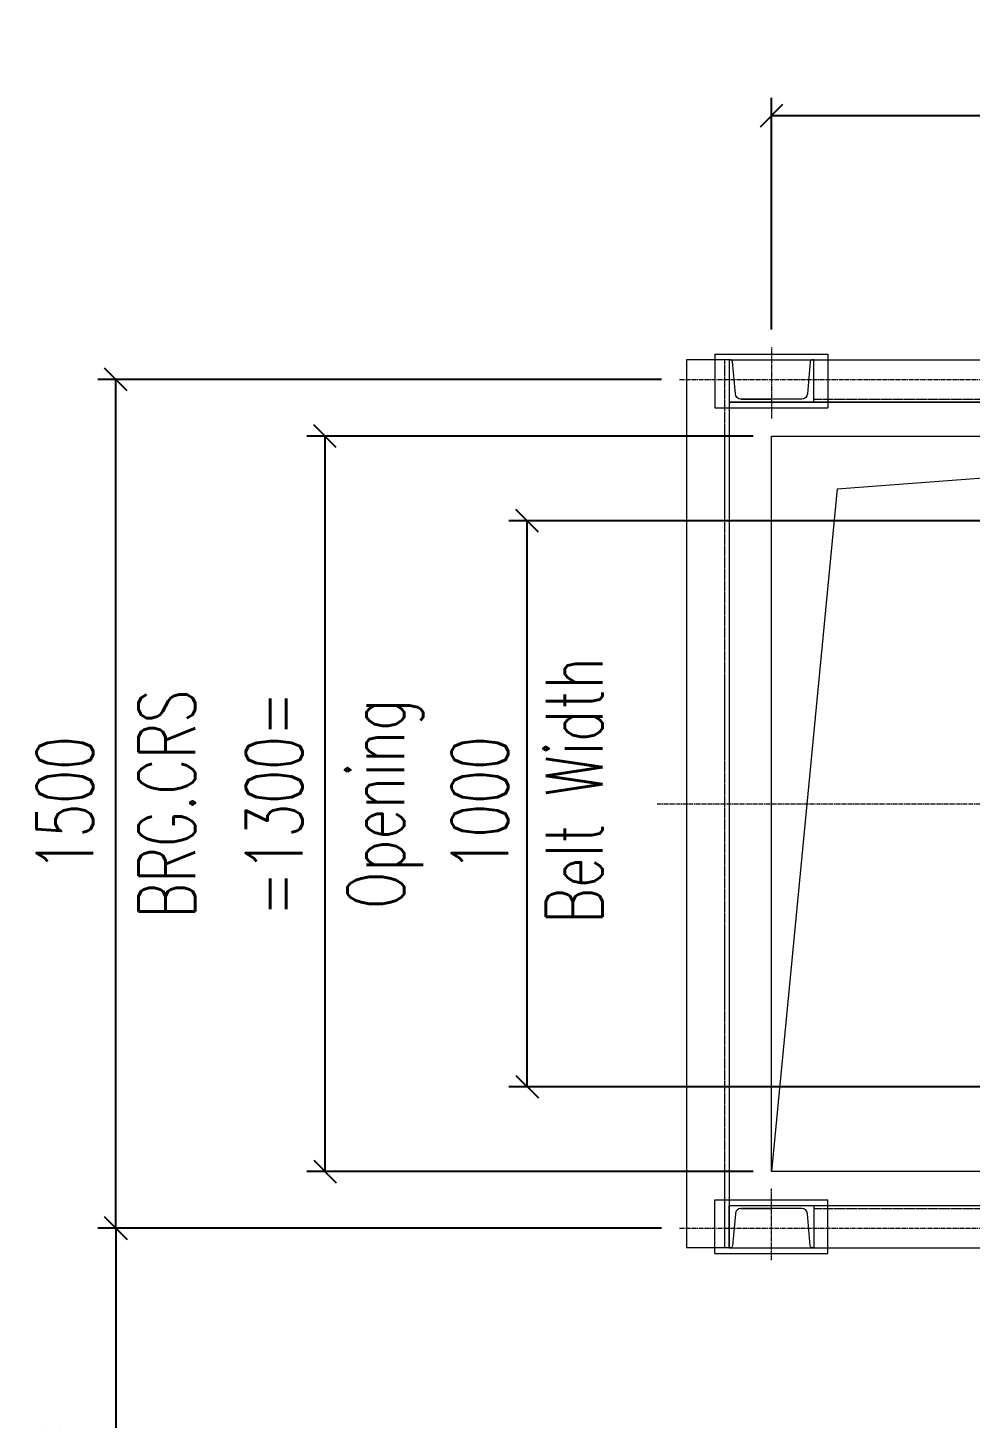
# Model space of a CAD drawing. Header units: millimetres. Extents: x -243837 to -5443, y 40 to 285140.
# Drawn here: x -80137 to -73473, y 53293 to 63123 of the extents above; entities that cross this region are included whole.
import ezdxf

# ---------------------------------------------------------------- set-up
doc = ezdxf.new("R2010")
doc.units = ezdxf.units.MM
doc.linetypes.add('CENTER2', pattern=[1.125, 0.75, -0.125, 0.125, -0.125])
doc.linetypes.add('HIDDEN', pattern=[0.375, 0.25, -0.125])
for name, color, linetype, lineweight in [('DIM', 1, 'Continuous', 9), ('R-CENTER', 1, 'CENTER2', 5), ('R-HIDDEN', 3, 'HIDDEN', 9), ('R-OBJECT', 2, 'Continuous', 20)]:
    doc.layers.add(name, color=color, linetype=linetype, lineweight=lineweight)
doc.styles.add('KA', font='romans.shx', dxfattribs={"width": 0.7})
doc.dimstyles.new('Copy of rakesh4', dxfattribs={"dimscale": 160, "dimtxt": 2.5, "dimasz": 1, "dimexe": 0.8, "dimexo": 0.8, "dimgap": 1, "dimtad": 1, "dimdec": 0, "dimlfac": 0.25, "dimzin": 0, "dimdsep": 46, "dimtxsty": 'KA', "dimblk": 'OBLIQUE', "dimcen": 1.5, "dimclrd": 1, "dimclre": 1, "dimclrt": 2, "dimadec": 0, "dimazin": 0, "dimtfac": 1, "dimtdec": 0, "dimtmove": 0, "dimatfit": 2, "dimfxl": 0, "dimtolj": 1, "dimtzin": 0, "dimarcsym": 1})

# ---------------------------------------------------------------- blocks, each defined once
blk = doc.blocks.new('_Oblique')
at = {"color": 0, "linetype": 'ByBlock', "lineweight": -2}
blk.add_line((-0.5, -0.5), (0.5, 0.5), dxfattribs=at)
blk = doc.blocks.new('*D123')
at = {"layer": 'DEFPOINTS', "color": 0, "transparency": 16777216}
for p in [(-79514.3, 60636.7), (-75527.8, 60636.7, 623), (-75527.8, 54636.7, 623)]:
    blk.add_point(p, dxfattribs=at)
at = {"layer": 'DIM', "color": 1, "lineweight": -2, "transparency": 16777216}
for p, q in [((-75655.8, 60636.7), (-79642.3, 60636.7)), ((-79514.3, 54636.7), (-79514.3, 60636.7)), ((-75655.8, 54636.7), (-79642.3, 54636.7))]:
    blk.add_line(p, q, dxfattribs=at)
at = {"layer": 'DIM', "color": 1, "lineweight": -2, "transparency": 16777216, "xscale": 160, "yscale": 160, "zscale": 160}
for p, rotation in [((-79514.3, 60636.7), 90), ((-79514.3, 54636.7), 270)]:
    blk.add_blockref('_Oblique', p, dxfattribs=dict(at, rotation=rotation))
at = {"layer": 'DIM', "color": 2, "transparency": 16777216, "char_height": 400, "attachment_point": 5, "rotation": 90, "style": 'KA'}
for s, insert in [('\\A1;BRG.CRS', (-79154.3, 57636.7)), ('\\A1;1500', (-79874.3, 57636.7))]:
    blk.add_mtext(s, dxfattribs=dict(at, insert=insert))
blk = doc.blocks.new('*D305')
at = {"layer": 'DEFPOINTS', "color": 0, "transparency": 16777216}
for p in [(-76606.2, 59636.7), (-71847, 59636.7), (-71847, 55636.7)]:
    blk.add_point(p, dxfattribs=at)
at = {"layer": 'DIM', "color": 1, "lineweight": -2, "transparency": 16777216}
for p, q in [((-71975, 59636.7), (-76734.2, 59636.7)), ((-76606.2, 55636.7), (-76606.2, 59636.7)), ((-71975, 55636.7), (-76734.2, 55636.7))]:
    blk.add_line(p, q, dxfattribs=at)
at = {"layer": 'DIM', "color": 1, "lineweight": -2, "transparency": 16777216, "xscale": 160, "yscale": 160, "zscale": 160}
for p, rotation in [((-76606.2, 59636.7), 90), ((-76606.2, 55636.7), 270)]:
    blk.add_blockref('_Oblique', p, dxfattribs=dict(at, rotation=rotation))
at = {"layer": 'DIM', "color": 2, "transparency": 16777216, "insert": (-76606.2, 57636.7), "char_height": 400, "attachment_point": 5, "rotation": 90, "style": 'KA'}
blk.add_mtext('\\A1;1000\\P Belt Width', dxfattribs=at)
blk = doc.blocks.new('*D124')
at = {"layer": 'DEFPOINTS', "color": 0, "transparency": 16777216}
for p in [(-75527.8, 54636.7), (-79514.3, 51676.7), (-71331.7, 51676.7, 3.5)]:
    blk.add_point(p, dxfattribs=at)
at = {"layer": 'DIM', "color": 1, "lineweight": -2, "transparency": 16777216}
for p, q in [((-75655.8, 54636.7), (-79642.3, 54636.7)), ((-79514.3, 54636.7), (-79514.3, 51676.7)), ((-71459.7, 51676.7), (-79642.3, 51676.7))]:
    blk.add_line(p, q, dxfattribs=at)
at = {"layer": 'DIM', "color": 1, "lineweight": -2, "transparency": 16777216, "xscale": 160, "yscale": 160, "zscale": 160}
for p, rotation in [((-79514.3, 54636.7), 90), ((-79514.3, 51676.7), 270)]:
    blk.add_blockref('_Oblique', p, dxfattribs=dict(at, rotation=rotation))
at = {"layer": 'DIM', "color": 2, "transparency": 16777216, "insert": (-79874.3, 53156.7), "char_height": 400, "attachment_point": 5, "rotation": 90, "style": 'KA'}
blk.add_mtext('\\A1;*', dxfattribs=at)
blk = doc.blocks.new('*D307')
at = {"layer": 'DEFPOINTS', "color": 0, "transparency": 16777216}
for p in [(-74879, 62501), (-74879, 60862.7, 1061.3), (-69279, 60888, 623)]:
    blk.add_point(p, dxfattribs=at)
at = {"layer": 'DIM', "color": 1, "lineweight": -2, "transparency": 16777216}
for p, q in [((-74879, 60990.7), (-74879, 62629)), ((-69279, 61016), (-69279, 62629)), ((-69279, 62501), (-74879, 62501))]:
    blk.add_line(p, q, dxfattribs=at)
at = {"layer": 'DIM', "color": 1, "lineweight": -2, "transparency": 16777216, "xscale": 160, "yscale": 160, "zscale": 160, "rotation": 180}
blk.add_blockref('_Oblique', (-74879, 62501), dxfattribs=at)
at = {"layer": 'DIM', "color": 1, "lineweight": -2, "transparency": 16777216, "xscale": 160, "yscale": 160, "zscale": 160}
blk.add_blockref('_Oblique', (-69279, 62501), dxfattribs=at)
at = {"layer": 'DIM', "color": 2, "transparency": 16777216, "insert": (-72079, 62861), "char_height": 400, "attachment_point": 5, "style": 'KA'}
blk.add_mtext('\\A1;1400', dxfattribs=at)
blk = doc.blocks.new('*D125')
at = {"layer": 'DEFPOINTS', "color": 0, "transparency": 16777216}
for p in [(-74878.8, 60236.7, 12.9), (-78035.3, 55036.7), (-74878.8, 55036.7, 12.9)]:
    blk.add_point(p, dxfattribs=at)
at = {"layer": 'DIM', "color": 1, "lineweight": -2, "transparency": 16777216}
for p, q in [((-75006.8, 60236.7), (-78163.3, 60236.7)), ((-78035.3, 60236.7), (-78035.3, 55036.7)), ((-75006.8, 55036.7), (-78163.3, 55036.7))]:
    blk.add_line(p, q, dxfattribs=at)
at = {"layer": 'DIM', "color": 1, "lineweight": -2, "transparency": 16777216, "xscale": 160, "yscale": 160, "zscale": 160}
for p, rotation in [((-78035.3, 60236.7), 90), ((-78035.3, 55036.7), 270)]:
    blk.add_blockref('_Oblique', p, dxfattribs=dict(at, rotation=rotation))
at = {"layer": 'DIM', "color": 2, "transparency": 16777216, "char_height": 400, "attachment_point": 5, "rotation": 90, "style": 'KA'}
for s, insert in [('\\A1;=1300=', (-78395.3, 57636.7)), ('\\A1;Opening', (-77608.6, 57636.7))]:
    blk.add_mtext(s, dxfattribs=dict(at, insert=insert))

msp = doc.modelspace()

# ---------------------------------------------------------------- linework, layer by layer
at = {"layer": 'R-CENTER', "ltscale": 10}
for p, q in [((-74879.02, 60862.68, 738.58), (-74879.02, 60360.1, 738.58)), ((-74879.02, 54410.76, 738.58), (-74879.02, 54913.35, 738.58))]:
    msp.add_line(p, q, dxfattribs=at)
at = {"layer": 'R-CENTER', "ltscale": 40}
for p, q in [((-75527.78, 60636.72, 738.58), (-66159.48, 60636.72, 738.58)), ((-75685.73, 57636.72, 738.58), (-65962.01, 57636.72, 738.58)), ((-75527.78, 54636.72, 738.58), (-66067.86, 54636.72, 738.58))]:
    msp.add_line(p, q, dxfattribs=at)
at = {"layer": 'R-HIDDEN', "ltscale": 20}
for p, q in [((-75210.37, 60776.72, 738.58), (-75210.37, 54496.72, 738.58)), ((-74578.37, 60498.32, 738.58), (-66978.37, 60498.32, 738.58)), ((-74578.37, 54775.12, 738.58), (-66978.37, 54775.12, 738.58))]:
    msp.add_line(p, q, dxfattribs=at)
at = {"layer": 'R-OBJECT'}
for p, q in [((-75479.02, 60776.72, 738.58), (-75479.02, 54496.72, 738.58)), ((-75178.37, 60776.72, 738.58), (-75479.02, 60776.72, 738.58)), ((-75279.02, 60816.72, 738.58), (-75279.02, 60436.72, 738.58)), ((-75279.02, 60816.72, 738.58), (-74479.02, 60816.72, 738.58)), ((-75178.37, 60776.72, 738.58), (-69091.02, 60776.72, 738.58)), ((-75178.37, 60776.72, 738.58), (-75178.37, 54496.72, 738.58)), ((-74479.02, 60816.72, 738.58), (-74479.02, 60436.72, 738.58)), ((-75178.37, 60476.72, 738.58), (-66378.37, 60476.72, 738.58)), ((-75164.37, 60476.72, 738.58), (-74878.37, 60476.72, 738.58)), ((-75093.61, 60498.32, 738.58), (-74878.37, 60498.32, 738.58)), ((-75279.02, 60436.72, 738.58), (-74478.37, 60436.72, 738.58)), ((-75279.02, 54456.72, 738.58), (-75279.02, 54836.72, 738.58)), ((-75279.02, 54836.72, 738.58), (-74478.37, 54836.72, 738.58)), ((-75178.37, 54796.72, 738.58), (-66378.37, 54796.72, 738.58)), ((-75164.37, 54796.72, 738.58), (-74878.37, 54796.72, 738.58)), ((-75093.61, 54775.12, 738.58), (-74878.37, 54775.12, 738.58)), ((-74479.02, 54456.72, 738.58), (-74479.02, 54836.72, 738.58)), ((-75178.37, 54496.72, 738.58), (-75479.02, 54496.72, 738.58)), ((-75178.37, 54496.72, 738.58), (-66978.37, 54496.72, 738.58)), ((-75279.02, 54456.72, 738.58), (-74479.02, 54456.72, 738.58))]:
    msp.add_line(p, q, dxfattribs=at)
at = {"layer": 'R-OBJECT', "ltscale": 0.5}
for p, q in [((-75179.02, 60776.52, 738.58), (-71393.02, 60776.52, 738.58)), ((-71393.02, 60476.52, 738.58), (-75179.02, 60476.52, 738.58))]:
    msp.add_line(p, q, dxfattribs=at)
at = {"layer": 'R-OBJECT', "ltscale": 10}
for q in [(-69478.84, 60236.72, 788.67), (-74878.84, 55036.72, 788.67)]:
    msp.add_line((-74414.58, 59864, 775.75), q, dxfattribs=at)
at = {"layer": 'R-OBJECT', "elevation": 1176.89}
for points in [[(-74587.46, 60776.72, 0.3888787), (-74603.4, 60762.12), (-74623.28, 60534.84, -0.3888787), (-74663.13, 60498.32), (-75093.61, 60498.32, -0.3888787), (-75133.46, 60534.84), (-75153.34, 60762.12, 0.3888787), (-75169.28, 60776.72), (-75178.37, 60776.72), (-75178.37, 60476.72), (-74578.37, 60476.72), (-74578.37, 60776.72)], [(-74587.46, 54496.72, -0.3888787), (-74603.4, 54511.33), (-74623.28, 54738.61, 0.3888787), (-74663.13, 54775.12), (-75093.61, 54775.12, 0.3888787), (-75133.46, 54738.61), (-75153.34, 54511.33, -0.3888787), (-75169.28, 54496.72), (-75178.37, 54496.72), (-75178.37, 54796.72), (-74578.37, 54796.72), (-74578.37, 54496.72)]]:
    msp.add_lwpolyline(points, format="xyb", close=True, dxfattribs=at)
at = {"layer": 'R-OBJECT', "ltscale": 10, "elevation": 788.67}
msp.add_lwpolyline([(-74878.84, 60236.72), (-69478.84, 60236.72), (-69478.84, 55036.72), (-74878.84, 55036.72)], close=True, dxfattribs=at)

# ---------------------------------------------------------------- dimensions: what is measured, and where the dimension line sits
at = {"layer": 'DIM'}
dim = msp.add_linear_dim(base=(-74879.02, 62500.96, 115.61), p1=(-69279.02, 60888.01, 738.58), p2=(-74879.02, 60862.68, 1176.89), angle=180, dimstyle='Copy of rakesh4', dxfattribs=at)
dim.commit()
dim.dimension.update_dxf_attribs({"geometry": '*D307', "text_midpoint": (-72079.02, 62860.96, 115.61)})
for base, p1, p2, angle, text, picture, middle in [((-79514.3, 60636.72, 115.61), (-75527.78, 54636.72, 738.58), (-75527.78, 60636.72, 738.58), 270, '<>\\XBRG.CRS', '*D123', (-79514.3, 57636.72, 115.61)), ((-78035.31, 55036.72, 775.75), (-74878.84, 60236.72, 788.67), (-74878.84, 55036.72, 788.67), 90, '=<>=\\XOpening', '*D125', (-78035.31, 57636.72, 775.75)), ((-79514.3, 51676.72, 738.58), (-75527.78, 54636.72, 738.58), (-71331.66, 51676.72, 742.06), 270, '*', '*D124', (-79874.3, 53156.72, 738.58))]:
    dim = msp.add_linear_dim(base=base, p1=p1, p2=p2, angle=angle, text=text, dimstyle='Copy of rakesh4', dxfattribs=at)
    dim.commit()
    dim.dimension.update_dxf_attribs({"geometry": picture, "text_midpoint": middle})
dim = msp.add_linear_dim(base=(-76606.17, 59636.72, 738.58), p1=(-71847.02, 55636.72, 738.58), p2=(-71847.02, 59636.72, 738.58), angle=270, text='<>\\X Belt Width', dimstyle='Copy of rakesh4', dxfattribs=at)
dim.commit()
dim.dimension.update_dxf_attribs({"geometry": '*D305', "text_midpoint": (-76606.17, 57636.72, 738.58), "dimtype": 160})

doc.saveas('drawing.dxf')
